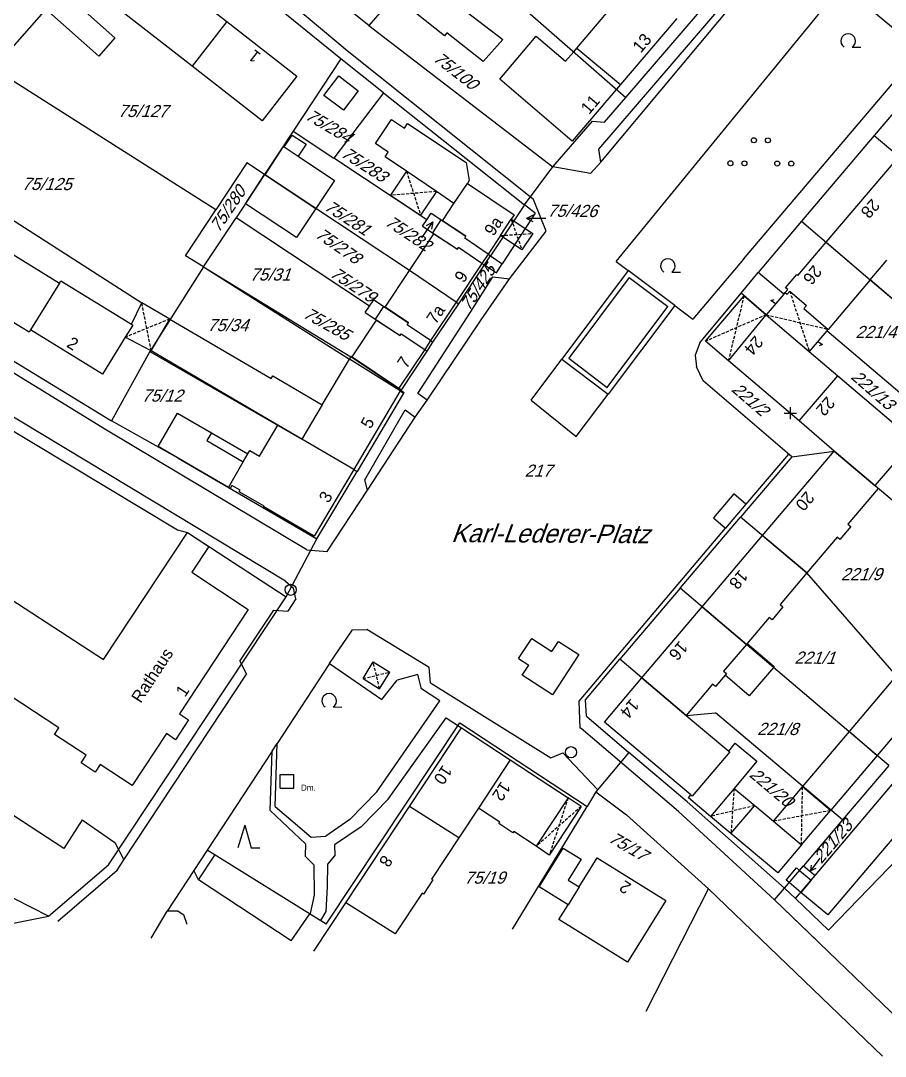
# Model space of a CAD drawing. Extents: x 4459737 to 4461180, y 5304018 to 5304640.
# Drawn here: x 4460073.5 to 4460215.6, y 5304094.3 to 5304264.5 of the extents above; entities that cross this region are included whole.
import ezdxf

# ---------------------------------------------------------------- set-up
doc = ezdxf.new("R2010")
doc.units = 0
doc.header["$MEASUREMENT"] = 0
doc.linetypes.add('DASHED', pattern=[0.75, 0.5, -0.25])
for name, color, linetype in [('1', 7, 'CONTINUOUS'), ('10', 7, 'CONTINUOUS'), ('11', 7, 'CONTINUOUS'), ('14', 7, 'CONTINUOUS'), ('15', 7, 'CONTINUOUS'), ('3', 7, 'CONTINUOUS'), ('4', 7, 'CONTINUOUS'), ('5', 7, 'CONTINUOUS'), ('6', 7, 'CONTINUOUS'), ('7', 7, 'CONTINUOUS'), ('8', 7, 'CONTINUOUS'), ('9', 7, 'CONTINUOUS')]:
    doc.layers.add(name, color=color, linetype=linetype)
doc.styles.add('txt', font='TXT', dxfattribs={"height": 0.2})

# ---------------------------------------------------------------- blocks, each defined once
blk = doc.blocks.new('3')
at = {"layer": '1', "color": 2, "linetype": 'CONTINUOUS'}
blk.add_circle((0, 0), 0.917, dxfattribs=at)
blk = doc.blocks.new('222')
at = {"layer": '9', "color": 3, "linetype": 'CONTINUOUS'}
for p, q in [((0, 1.849997), (-1.099998, -1.849997)), ((0, 1.849997), (1.099998, -1.849997)), ((1.099998, -1.849997), (2.499996, -1.849997))]:
    blk.add_line(p, q, dxfattribs=at)
blk = doc.blocks.new('305')
at = {"layer": '11', "color": 1, "linetype": 'CONTINUOUS'}
for p, q in [((-1.11, -1.11), (-1.11, 1.11)), ((-1.11, 1.11), (1.11, 1.11)), ((1.11, -1.11), (1.11, 1.11)), ((-1.11, -1.11), (1.11, -1.11))]:
    blk.add_line(p, q, dxfattribs=at)
blk = doc.blocks.new('212')
at = {"layer": '9', "color": 3, "linetype": 'CONTINUOUS'}
blk.add_line((0.663158, -1.000108), (2.063156, -1.000108), dxfattribs=at)
blk.add_arc((0, 0), 1.199998, 303.547812, 236.700279, dxfattribs=at)
blk = doc.blocks.new('240')
at = {"layer": '9', "color": 4, "linetype": 'CONTINUOUS'}
for p, q in [((-3.200001, 0), (-1.1, 0)), ((-1.1, 0.55), (0, 0)), ((-1.1, 0), (0, 0)), ((-1.1, -0.55), (0, 0))]:
    blk.add_line(p, q, dxfattribs=at)
blk = doc.blocks.new('111')
at = {"layer": '9', "color": 3, "linetype": 'CONTINUOUS'}
for centre in [(-1.149998, 1.899997), (1.149998, 1.899997), (-4.999993, -1.899997), (-2.699996, -1.899997), (2.699996, -1.899997), (4.999993, -1.899997)]:
    blk.add_circle(centre, 0.409999, dxfattribs=at)
blk = doc.blocks.new('50')
at = {"layer": '4', "color": 2, "linetype": 'CONTINUOUS'}
for p, q in [((0, 0), (0, 0.930001)), ((0, 0.930001), (0.460001, 0.580001))]:
    blk.add_line(p, q, dxfattribs=at)
blk = doc.blocks.new('400')
at = {"layer": '15', "color": 7, "linetype": 'CONTINUOUS'}
for p, q in [((-1, 0), (0, 0)), ((0, 0), (0, 1)), ((0, 0), (1, 0)), ((0, -1), (0, 0))]:
    blk.add_line(p, q, dxfattribs=at)
blk = doc.blocks.new('60')
at = {"layer": '4', "color": 2, "linetype": 'CONTINUOUS'}
for p in [(-2.599995, 0), (-0.799999, 0.449999), (-0.799999, -0.449999)]:
    blk.add_line(p, (0, 0), dxfattribs=at)

msp = doc.modelspace()

# ---------------------------------------------------------------- linework, layer by layer
at = {"layer": '10', "color": 30, "linetype": 'CONTINUOUS'}
for p, q in [((4460127.16, 5304259.59), (4460082.59, 5304296.91)), ((4460168.53, 5304243.39), (4460197.91, 5304277.69)), ((4460168.87, 5304241.29), (4460199.19, 5304277.75)), ((4460208.66, 5304270.24), (4460216.94, 5304263.3)), ((4460171.34, 5304224.94), (4460205.55, 5304266.71)), ((4460192.31, 5304225.32), (4460223.01, 5304261.58)), ((4460157.77, 5304235.12), (4460127.16, 5304259.59)), ((4460168.87, 5304241.29), (4460168.53, 5304243.39)), ((4460167.14, 5304239.4), (4460168.87, 5304241.29)), ((4460059.88, 5304239.68), (4460093.39, 5304218.15)), ((4460167.14, 5304239.4), (4460160.97, 5304240.49)), ((4460159.84, 5304229.94), (4460157.77, 5304235.12)), ((4460087.57, 5304197.21), (4460033.59, 5304230.47)), ((4460153.81, 5304222.08), (4460159.84, 5304229.94)), ((4460171.34, 5304224.94), (4460173.34, 5304223.44)), ((4460192.31, 5304225.32), (4460183.96, 5304215.46)), ((4460147.41, 5304216.62), (4460151.1, 5304222.43)), ((4460151.1, 5304222.43), (4460153.81, 5304222.08)), ((4460173.34, 5304223.44), (4460162.44, 5304208.88)), ((4460173.5, 5304222.31), (4460163.56, 5304209.05)), ((4460181, 5304217.69), (4460173.34, 5304223.44)), ((4460173.5, 5304222.31), (4460179.88, 5304217.53)), ((4460149.2, 5304215.34), (4460153.81, 5304222.08)), ((4460116.99, 5304172.4), (4460037.61, 5304220.26)), ((4460169.87, 5304204.25), (4460179.88, 5304217.53)), ((4460181, 5304217.69), (4460170.03, 5304203.13)), ((4460181, 5304217.69), (4460183.96, 5304215.46)), ((4460138.75, 5304203.23), (4460147.41, 5304216.62)), ((4460140.3, 5304202.12), (4460149.2, 5304215.34)), ((4460157.38, 5304202.13), (4460162.44, 5304208.88)), ((4460162.44, 5304208.88), (4460170.03, 5304203.13)), ((4460163.56, 5304209.05), (4460169.87, 5304204.25)), ((4460138.31, 5304199.36), (4460140.3, 5304202.12)), ((4460140.3, 5304202.12), (4460138.75, 5304203.23)), ((4460157.38, 5304202.13), (4460164.78, 5304196.17)), ((4460164.78, 5304196.17), (4460170.03, 5304203.13)), ((4460130.03, 5304189.06), (4460136.69, 5304200.53)), ((4460136.69, 5304200.53), (4460138.31, 5304199.36)), ((4460130.52, 5304187.35), (4460138.31, 5304199.36)), ((4460120.51, 5304177.55), (4460087.57, 5304197.21)), ((4460199.7, 5304193.27), (4460192.7, 5304185.05)), ((4460130.52, 5304187.35), (4460130.03, 5304189.06)), ((4460123.86, 5304177.24), (4460130.52, 5304187.35)), ((4460190.72, 5304186.73), (4460187.36, 5304182.77)), ((4460192.7, 5304185.05), (4460190.72, 5304186.73)), ((4460192.7, 5304185.05), (4460189.34, 5304181.09)), ((4460187.36, 5304182.77), (4460189.34, 5304181.09)), ((4460165.27, 5304152.63), (4460189.34, 5304181.09)), ((4460120.51, 5304177.55), (4460123.86, 5304177.24)), ((4460116.99, 5304172.4), (4460118.35, 5304171.22)), ((4460118.72, 5304169.46), (4460118.35, 5304171.22)), ((4460118.72, 5304169.46), (4460117.4, 5304167.46)), ((4460109.5, 5304159.22), (4460115.1, 5304167.64)), ((4460115.1, 5304167.64), (4460117.4, 5304167.46)), ((4460124.24, 5304158.83), (4460128.03, 5304164.38)), ((4460128.03, 5304164.38), (4460130.36, 5304164.41)), ((4460140.63, 5304158.21), (4460130.36, 5304164.41)), ((4460155.33, 5304159.65), (4460157.49, 5304162.98)), ((4460157.49, 5304162.98), (4460160.81, 5304160.82)), ((4460160.81, 5304160.82), (4460161.89, 5304162.48)), ((4460161.89, 5304162.48), (4460165.22, 5304160.32)), ((4460109.5, 5304159.22), (4460110.58, 5304157.1)), ((4460155.33, 5304159.65), (4460156.99, 5304158.57)), ((4460165.22, 5304160.32), (4460160.9, 5304153.67)), ((4460124.24, 5304158.83), (4460115.63, 5304145.69)), ((4460124.24, 5304158.83), (4460132.83, 5304152.93)), ((4460140.86, 5304155.65), (4460140.63, 5304158.21)), ((4460155.91, 5304156.91), (4460156.99, 5304158.57)), ((4460090.45, 5304126.56), (4460110.58, 5304157.1)), ((4460132.83, 5304152.93), (4460135.35, 5304156.09)), ((4460138.77, 5304157.03), (4460135.35, 5304156.09)), ((4460139.39, 5304154.7), (4460138.77, 5304157.03)), ((4460160.9, 5304153.67), (4460155.91, 5304156.91)), ((4460142.4, 5304152.72), (4460139.39, 5304154.7)), ((4460140.86, 5304155.65), (4460160.64, 5304143.36)), ((4460132.03, 5304137.73), (4460142.4, 5304152.72)), ((4460165.42, 5304148.19), (4460165.27, 5304152.63)), ((4460133.87, 5304136.52), (4460143.41, 5304149.89)), ((4460143.41, 5304149.89), (4460145.95, 5304148.26)), ((4460165.61, 5304148.14), (4460165.42, 5304148.19)), ((4460181.59, 5304134.51), (4460165.61, 5304148.14)), ((4460114.81, 5304144.44), (4460115.63, 5304145.69)), ((4460115.33, 5304135.32), (4460115.63, 5304145.69)), ((4460114.81, 5304144.44), (4460104.12, 5304128.13)), ((4460114.52, 5304134.65), (4460114.81, 5304144.44)), ((4460160.64, 5304143.36), (4460162.6, 5304144.14)), ((4460162.6, 5304144.14), (4460168.36, 5304138.09)), ((4460127.61, 5304133.22), (4460132.03, 5304137.73)), ((4460080.56, 5304128.43), (4460068.59, 5304136.25)), ((4460115.33, 5304135.32), (4460121.25, 5304130.27)), ((4460129.45, 5304132), (4460133.87, 5304136.52)), ((4460114.52, 5304134.65), (4460120.32, 5304129.22)), ((4460181.59, 5304134.51), (4460197.38, 5304119.97)), ((4460083.62, 5304133.12), (4460080.56, 5304128.43)), ((4460083.62, 5304133.12), (4460088.98, 5304129.4)), ((4460127.61, 5304133.22), (4460123.67, 5304130.48)), ((4460129.45, 5304132), (4460125.07, 5304129.05)), ((4460121.25, 5304130.27), (4460123.67, 5304130.48)), ((4460088.98, 5304129.4), (4460090.45, 5304126.56)), ((4460120.32, 5304129.22), (4460120.24, 5304127.14)), ((4460125.07, 5304129.05), (4460125.12, 5304127.24)), ((4460102.73, 5304123.25), (4460105.4, 5304127.34)), ((4460121.71, 5304125.66), (4460120.24, 5304127.14)), ((4460123.98, 5304125.84), (4460125.12, 5304127.24)), ((4460089.35, 5304124.89), (4460090.45, 5304126.56)), ((4460121.78, 5304120.75), (4460121.71, 5304125.66)), ((4460123.94, 5304122.2), (4460123.98, 5304125.84)), ((4460079.58, 5304116.48), (4460089.35, 5304124.89)), ((4460102.73, 5304123.25), (4460101.96, 5304124.82)), ((4460123.71, 5304118.04), (4460123.94, 5304122.2)), ((4460197.38, 5304119.97), (4460199.04, 5304121.92)), ((4460121.1, 5304117.72), (4460121.78, 5304120.75)), ((4460197.38, 5304119.97), (4460221.43, 5304096.81)), ((4460204.4, 5304113.24), (4460197.38, 5304119.97)), ((4460099.39, 5304118.13), (4460097.58, 5304118.11)), ((4460099.39, 5304118.13), (4460100.31, 5304117.53)), ((4460100.85, 5304115.91), (4460100.31, 5304117.53)), ((4460117.93, 5304113.25), (4460121.04, 5304117.67)), ((4460121.04, 5304117.67), (4460121.1, 5304117.72)), ((4460122.83, 5304116.56), (4460123.71, 5304118.04))]:
    msp.add_line(p, q, dxfattribs=at)
at = {"layer": '3', "color": 7, "linetype": 'CONTINUOUS'}
for p, q in [((4460143.08, 5304278.12), (4460130.72, 5304263.73)), ((4460143.08, 5304278.12), (4460172.95, 5304251.92)), ((4460126.13, 5304258.27), (4460105.06, 5304275.43)), ((4460172.95, 5304251.92), (4460191.75, 5304273.77)), ((4460069.02, 5304256.62), (4460080.28, 5304269.42)), ((4460130.72, 5304263.73), (4460128.31, 5304265.67)), ((4460130.72, 5304263.73), (4460160.97, 5304240.49)), ((4460126.13, 5304258.27), (4460118.27, 5304246.36)), ((4460133.12, 5304252.68), (4460126.13, 5304258.27)), ((4460225.04, 5304258.94), (4460213.79, 5304245.66)), ((4460105.56, 5304233.43), (4460069.02, 5304256.62)), ((4460133.12, 5304252.68), (4460124.94, 5304241.94)), ((4460133.12, 5304252.68), (4460156.3, 5304234.27)), ((4460169.46, 5304247.85), (4460172.95, 5304251.92)), ((4460160.97, 5304240.49), (4460167.49, 5304248.01)), ((4460167.49, 5304248.01), (4460169.46, 5304247.85)), ((4460118.27, 5304246.36), (4460113.58, 5304239.26)), ((4460118.27, 5304246.36), (4460124.94, 5304241.94)), ((4460213.79, 5304245.66), (4460201.84, 5304231.56)), ((4460213.79, 5304245.66), (4460217.86, 5304242.22)), ((4460110.68, 5304241.19), (4460105.56, 5304233.43)), ((4460113.58, 5304239.26), (4460110.68, 5304241.19)), ((4460140.25, 5304231.81), (4460124.94, 5304241.94)), ((4460113.58, 5304239.26), (4460108.89, 5304232.15)), ((4460137.4, 5304223.46), (4460113.58, 5304239.26)), ((4460156.3, 5304234.27), (4460160.97, 5304240.49)), ((4460156.3, 5304234.27), (4460150.71, 5304225.87)), ((4460158.03, 5304232.9), (4460156.3, 5304234.27)), ((4460100.56, 5304225.86), (4460105.56, 5304233.43)), ((4460140.25, 5304231.81), (4460140.95, 5304232.88)), ((4460140.95, 5304232.88), (4460146.67, 5304229.09)), ((4460158.03, 5304232.9), (4460152.65, 5304224.57)), ((4460103.54, 5304224.04), (4460108.89, 5304232.15)), ((4460130.82, 5304217.6), (4460108.89, 5304232.15)), ((4460139.55, 5304230.76), (4460140.25, 5304231.81)), ((4460139.55, 5304230.76), (4460145.26, 5304226.96)), ((4460201.84, 5304231.56), (4460194.71, 5304223.14)), ((4460201.84, 5304231.56), (4460213.11, 5304221.92)), ((4460146.47, 5304228.78), (4460146.67, 5304229.09)), ((4460145.26, 5304226.96), (4460145.47, 5304227.27)), ((4460149.3, 5304224.64), (4460145.47, 5304227.27)), ((4460150.3, 5304226.15), (4460146.47, 5304228.78)), ((4460044.4, 5304225.56), (4460088.43, 5304198.77)), ((4460103.54, 5304224.04), (4460100.56, 5304225.86)), ((4460149.72, 5304224.37), (4460150.71, 5304225.87)), ((4460150.3, 5304226.15), (4460150.71, 5304225.87)), ((4460150.71, 5304225.87), (4460152.65, 5304224.57)), ((4460103.54, 5304224.04), (4460094.72, 5304210.16)), ((4460103.54, 5304224.04), (4460127.74, 5304209.27)), ((4460103.54, 5304224.04), (4460127.53, 5304208.91)), ((4460145.51, 5304218), (4460149.72, 5304224.37)), ((4460149.3, 5304224.64), (4460149.72, 5304224.37)), ((4460149.72, 5304224.37), (4460151.68, 5304223.06)), ((4460151.68, 5304223.06), (4460152.65, 5304224.57)), ((4460145.07, 5304218.28), (4460137.4, 5304223.46)), ((4460191.89, 5304219.72), (4460194.71, 5304223.14)), ((4460198.91, 5304219.56), (4460194.71, 5304223.14)), ((4460213.11, 5304221.92), (4460236.08, 5304202.41)), ((4460185.11, 5304211.56), (4460191.89, 5304219.72)), ((4460196.02, 5304216.2), (4460191.89, 5304219.72)), ((4460198.91, 5304219.56), (4460196.02, 5304216.2)), ((4460038.39, 5304217.4), (4460099.29, 5304180.82)), ((4460130.12, 5304216.54), (4460130.82, 5304217.6)), ((4460130.82, 5304217.6), (4460131.52, 5304218.66)), ((4460131.52, 5304218.66), (4460137.24, 5304214.87)), ((4460141.24, 5304211.69), (4460145.51, 5304218)), ((4460145.07, 5304218.28), (4460145.51, 5304218)), ((4460130.12, 5304216.54), (4460135.84, 5304212.75)), ((4460196.02, 5304216.2), (4460203.11, 5304210.16)), ((4460137.03, 5304214.55), (4460137.24, 5304214.87)), ((4460140.86, 5304211.94), (4460137.03, 5304214.55)), ((4460135.84, 5304212.75), (4460136.05, 5304213.07)), ((4460140.86, 5304211.94), (4460141.24, 5304211.69)), ((4460205.99, 5304213.53), (4460203.11, 5304210.16)), ((4460228.95, 5304193.97), (4460205.99, 5304213.53)), ((4460136.05, 5304203.74), (4460140.29, 5304210.21)), ((4460139.89, 5304210.47), (4460140.29, 5304210.21)), ((4460140.29, 5304210.21), (4460141.24, 5304211.69)), ((4460185.11, 5304211.56), (4460184.37, 5304209.54)), ((4460094.72, 5304210.16), (4460088.43, 5304198.77)), ((4460094.72, 5304210.16), (4460119.7, 5304195.73)), ((4460135.84, 5304203.66), (4460127.53, 5304208.91)), ((4460135.87, 5304203.87), (4460127.74, 5304209.27)), ((4460184.37, 5304209.54), (4460184.54, 5304207.6)), ((4460203.11, 5304210.16), (4460226.04, 5304190.56)), ((4460185.66, 5304205.31), (4460184.54, 5304207.6)), ((4460200.22, 5304192.82), (4460185.66, 5304205.31)), ((4460135.84, 5304203.66), (4460136.43, 5304203.3)), ((4460136.05, 5304203.74), (4460135.87, 5304203.87)), ((4460136.05, 5304203.74), (4460136.5, 5304203.42)), ((4460136.5, 5304203.42), (4460136.43, 5304203.3)), ((4460136.43, 5304203.3), (4460128.79, 5304190.44)), ((4460099.35, 5304192.6), (4460088.43, 5304198.77)), ((4460200.22, 5304192.82), (4460207.18, 5304193.77)), ((4460217.09, 5304185.38), (4460207.18, 5304193.77)), ((4460099.35, 5304192.6), (4460122.14, 5304179.33)), ((4460200.22, 5304192.82), (4460191.82, 5304182.93)), ((4460122.14, 5304179.33), (4460128.79, 5304190.44)), ((4460128.23, 5304190.77), (4460128.79, 5304190.44)), ((4460181.88, 5304171.25), (4460191.82, 5304182.93)), ((4460202.69, 5304173.73), (4460191.82, 5304182.93)), ((4460099.29, 5304180.82), (4460100.91, 5304180.41)), ((4460100.91, 5304180.41), (4460117.1, 5304169.81)), ((4460117.1, 5304169.81), (4460122.14, 5304179.33)), ((4460217.03, 5304157.28), (4460202.69, 5304173.73)), ((4460181.88, 5304171.25), (4460171.98, 5304159.57)), ((4460216.19, 5304142.06), (4460181.88, 5304171.25)), ((4460087.95, 5304125.73), (4460117.1, 5304169.81)), ((4460166.31, 5304152.89), (4460171.98, 5304159.57)), ((4460182.85, 5304150.31), (4460171.98, 5304159.57)), ((4460166.48, 5304150.17), (4460166.31, 5304152.89)), ((4460182.85, 5304150.31), (4460187.69, 5304150.71)), ((4460208.59, 5304133.13), (4460187.69, 5304150.71)), ((4460123.72, 5304116.01), (4460145.67, 5304149.09)), ((4460145.67, 5304149.09), (4460166.58, 5304135.35)), ((4460166.48, 5304150.17), (4460173.47, 5304144.23)), ((4460173.47, 5304144.23), (4460168.02, 5304137.72)), ((4460183.04, 5304136.09), (4460173.47, 5304144.23)), ((4460206.26, 5304115.02), (4460233.32, 5304142.95)), ((4460216.19, 5304142.06), (4460208.59, 5304133.13)), ((4460168.02, 5304137.72), (4460166.58, 5304135.35)), ((4460168.02, 5304137.72), (4460173.08, 5304133.98)), ((4460154.33, 5304115.18), (4460166.58, 5304135.35)), ((4460183.04, 5304136.09), (4460199.04, 5304121.92)), ((4460173.08, 5304133.98), (4460186.54, 5304121.77)), ((4460078.04, 5304117.29), (4460049.3, 5304131.89)), ((4460208.59, 5304133.13), (4460202.16, 5304125.57)), ((4460104.12, 5304128.13), (4460097.58, 5304118.11)), ((4460123.72, 5304116.01), (4460104.12, 5304128.13)), ((4460078.04, 5304117.29), (4460087.95, 5304125.73)), ((4460199.04, 5304121.92), (4460202.16, 5304125.57)), ((4460202.16, 5304125.57), (4460204.05, 5304123.98)), ((4460200.85, 5304120.21), (4460204.05, 5304123.98)), ((4460176.32, 5304101.7), (4460186.54, 5304121.77)), ((4460215.13, 5304094.26), (4460186.54, 5304121.77)), ((4460199.04, 5304121.92), (4460200.85, 5304120.21)), ((4460206.26, 5304115.02), (4460200.85, 5304120.21)), ((4460069.79, 5304115.65), (4460078.04, 5304117.29)), ((4460094.91, 5304113.7), (4460097.58, 5304118.11))]:
    msp.add_line(p, q, dxfattribs=at)
at = {"layer": '5', "color": 1, "linetype": 'CONTINUOUS'}
for p, q in [((4460095.81, 5304273.35), (4460107.35, 5304264.39)), ((4460141.74, 5304269.87), (4460152.74, 5304261.45)), ((4460164.9, 5304260.03), (4460174.09, 5304270.87)), ((4460143.17, 5304262.06), (4460135.1, 5304268.45)), ((4460086.32, 5304258.73), (4460077.63, 5304266.41)), ((4460082.72, 5304267.27), (4460088.98, 5304261.74)), ((4460101.66, 5304257.06), (4460090.12, 5304266.04)), ((4460181.31, 5304264.92), (4460172.08, 5304254.05)), ((4460107.35, 5304264.39), (4460101.66, 5304257.06)), ((4460107.35, 5304264.39), (4460118.89, 5304255.43)), ((4460088.98, 5304261.74), (4460086.32, 5304258.73)), ((4460143.54, 5304262.53), (4460143.17, 5304262.06)), ((4460149.51, 5304257.81), (4460143.54, 5304262.53)), ((4460152.74, 5304261.45), (4460149.51, 5304257.81)), ((4460152.22, 5304254.9), (4460158.22, 5304261.97)), ((4460158.22, 5304261.97), (4460163.06, 5304257.86)), ((4460164.39, 5304259.43), (4460164.9, 5304260.03)), ((4460164.9, 5304260.03), (4460172.08, 5304254.05)), ((4460163.06, 5304257.86), (4460164.39, 5304259.43)), ((4460113.19, 5304248.1), (4460101.66, 5304257.06)), ((4460118.89, 5304255.43), (4460113.19, 5304248.1)), ((4460123.33, 5304252.25), (4460125.8, 5304255.47)), ((4460125.8, 5304255.47), (4460128.98, 5304253.02)), ((4460164.13, 5304244.71), (4460152.22, 5304254.9)), ((4460128.98, 5304253.02), (4460126.53, 5304249.81)), ((4460171.41, 5304253.27), (4460164.13, 5304244.71)), ((4460172.08, 5304254.05), (4460171.41, 5304253.27)), ((4460126.53, 5304249.81), (4460123.33, 5304252.25)), ((4460131.81, 5304244.33), (4460134.46, 5304248.29)), ((4460134.46, 5304248.29), (4460136.55, 5304246.88)), ((4460136.55, 5304246.88), (4460137.05, 5304247.63)), ((4460137.05, 5304247.63), (4460146.7, 5304241.24)), ((4460116.79, 5304243.79), (4460118.1, 5304245.74)), ((4460118.1, 5304245.74), (4460120.4, 5304244.23)), ((4460133.89, 5304242.92), (4460131.81, 5304244.33)), ((4460113.66, 5304239.21), (4460116.68, 5304243.86)), ((4460116.68, 5304243.86), (4460116.79, 5304243.79)), ((4460116.79, 5304243.79), (4460119.09, 5304242.24)), ((4460120.4, 5304244.23), (4460119.09, 5304242.24)), ((4460133.39, 5304242.18), (4460133.89, 5304242.92)), ((4460119.09, 5304242.24), (4460125.07, 5304238.25)), ((4460136.89, 5304239.8), (4460133.39, 5304242.18)), ((4460146.7, 5304241.24), (4460147.2, 5304238.27)), ((4460205.88, 5304228.12), (4460217.86, 5304242.22)), ((4460110.46, 5304234.42), (4460113.58, 5304239.26)), ((4460113.58, 5304239.26), (4460113.66, 5304239.21)), ((4460113.66, 5304239.21), (4460122.01, 5304233.67)), ((4460141.82, 5304236.45), (4460136.89, 5304239.8)), ((4460125.07, 5304238.25), (4460122.01, 5304233.67)), ((4460144.71, 5304234.49), (4460146.91, 5304237.75)), ((4460147.2, 5304238.27), (4460146.91, 5304237.75)), ((4460146.91, 5304237.75), (4460154.6, 5304232.62)), ((4460144.71, 5304234.49), (4460141.82, 5304236.45)), ((4460118.82, 5304228.87), (4460110.46, 5304234.42)), ((4460142.83, 5304231.64), (4460144.71, 5304234.49)), ((4460122.01, 5304233.67), (4460118.82, 5304228.87)), ((4460154.6, 5304232.62), (4460154.12, 5304231.91)), ((4460141.21, 5304229.65), (4460142.62, 5304231.78)), ((4460142.62, 5304231.78), (4460142.83, 5304231.64)), ((4460146.67, 5304229.09), (4460142.83, 5304231.64)), ((4460152.33, 5304229.21), (4460154.12, 5304231.91)), ((4460154.12, 5304231.91), (4460157.66, 5304229.56)), ((4460137.4, 5304223.46), (4460141.42, 5304229.51)), ((4460141.42, 5304229.51), (4460141.21, 5304229.65)), ((4460141.42, 5304229.51), (4460145.26, 5304226.96)), ((4460152.33, 5304229.21), (4460150.3, 5304226.15)), ((4460155.86, 5304226.86), (4460152.33, 5304229.21)), ((4460157.66, 5304229.56), (4460155.86, 5304226.86)), ((4460067.88, 5304228.76), (4460079.85, 5304221.37)), ((4460201.22, 5304222.64), (4460205.88, 5304228.12)), ((4460205.88, 5304228.12), (4460213.11, 5304221.92)), ((4460150.3, 5304226.15), (4460149.3, 5304224.64)), ((4460149.3, 5304224.64), (4460145.07, 5304218.28)), ((4460213.11, 5304221.92), (4460215.87, 5304225.18)), ((4460133.4, 5304217.41), (4460137.4, 5304223.46)), ((4460199.19, 5304220.64), (4460201.03, 5304222.8)), ((4460201.03, 5304222.8), (4460201.22, 5304222.64)), ((4460074.87, 5304213.31), (4460062.9, 5304220.69)), ((4460079.85, 5304221.37), (4460075.13, 5304213.73)), ((4460079.85, 5304221.37), (4460080.11, 5304221.79)), ((4460080.11, 5304221.79), (4460091.71, 5304214.63)), ((4460199.56, 5304220.32), (4460199.19, 5304220.64)), ((4460213.11, 5304221.92), (4460206.21, 5304213.79)), ((4460216.91, 5304218.69), (4460213.11, 5304221.92)), ((4460186.07, 5304211.84), (4460192.42, 5304219.28)), ((4460192.42, 5304219.28), (4460196.02, 5304216.2)), ((4460198.91, 5304219.56), (4460199.15, 5304219.84)), ((4460199.15, 5304219.84), (4460199.56, 5304220.32)), ((4460199.15, 5304219.84), (4460199.46, 5304219.58)), ((4460199.46, 5304219.58), (4460199.88, 5304220.08)), ((4460199.88, 5304220.08), (4460202.64, 5304217.72)), ((4460131.79, 5304215.44), (4460133.19, 5304217.55)), ((4460133.19, 5304217.55), (4460133.4, 5304217.41)), ((4460137.24, 5304214.87), (4460133.4, 5304217.41)), ((4460145.07, 5304218.28), (4460140.86, 5304211.94)), ((4460202.64, 5304217.72), (4460202.21, 5304217.22)), ((4460202.21, 5304217.22), (4460206.21, 5304213.79)), ((4460094.95, 5304210.24), (4460097.98, 5304215.47)), ((4460097.98, 5304215.47), (4460114.68, 5304205.71)), ((4460131.99, 5304215.3), (4460131.79, 5304215.44)), ((4460189.85, 5304208.61), (4460196.02, 5304216.2)), ((4460075.13, 5304213.73), (4460074.87, 5304213.31)), ((4460086.93, 5304206.44), (4460075.13, 5304213.73)), ((4460091.91, 5304214.5), (4460090.68, 5304212.5)), ((4460091.71, 5304214.63), (4460091.91, 5304214.5)), ((4460128, 5304209.27), (4460131.99, 5304215.3)), ((4460131.99, 5304215.3), (4460135.84, 5304212.75)), ((4460206.21, 5304213.79), (4460205.99, 5304213.53)), ((4460090.68, 5304212.5), (4460086.93, 5304206.44)), ((4460136.05, 5304213.07), (4460139.89, 5304210.47)), ((4460140.86, 5304211.94), (4460139.89, 5304210.47)), ((4460115.77, 5304198.05), (4460094.95, 5304210.24)), ((4460139.89, 5304210.47), (4460135.67, 5304204.12)), ((4460189.85, 5304208.61), (4460186.07, 5304211.84)), ((4460123.06, 5304201.39), (4460127.53, 5304208.91)), ((4460127.53, 5304208.91), (4460127.74, 5304209.27)), ((4460127.74, 5304209.27), (4460127.82, 5304209.39)), ((4460127.82, 5304209.39), (4460128, 5304209.27)), ((4460128, 5304209.27), (4460135.67, 5304204.12)), ((4460201.44, 5304198.73), (4460189.85, 5304208.61)), ((4460203.11, 5304210.16), (4460207.82, 5304206.13)), ((4460114.68, 5304205.71), (4460114.93, 5304206.14)), ((4460114.93, 5304206.14), (4460123.06, 5304201.39)), ((4460201.44, 5304198.73), (4460207.82, 5304206.13)), ((4460207.82, 5304206.13), (4460220.24, 5304195.52)), ((4460135.84, 5304203.66), (4460128.23, 5304190.77)), ((4460135.67, 5304204.12), (4460135.93, 5304203.96)), ((4460135.87, 5304203.87), (4460135.84, 5304203.66)), ((4460135.93, 5304203.96), (4460135.87, 5304203.87)), ((4460096.07, 5304194.5), (4460099.25, 5304199.99)), ((4460099.25, 5304199.99), (4460104.83, 5304196.76)), ((4460123.06, 5304201.39), (4460119.7, 5304195.73)), ((4460207.18, 5304193.77), (4460201.44, 5304198.73)), ((4460104.83, 5304196.76), (4460104.09, 5304195.5)), ((4460112.74, 5304192.92), (4460115.77, 5304198.05)), ((4460119.7, 5304195.73), (4460115.77, 5304198.05)), ((4460104.09, 5304195.5), (4460110.05, 5304191.99)), ((4460128.23, 5304190.77), (4460119.7, 5304195.73)), ((4460220.24, 5304195.52), (4460213.88, 5304188.1)), ((4460099.35, 5304192.6), (4460096.07, 5304194.5)), ((4460110.05, 5304191.99), (4460110.82, 5304193.3)), ((4460110.82, 5304193.3), (4460111.15, 5304193.86)), ((4460111.15, 5304193.86), (4460112.74, 5304192.92)), ((4460195.41, 5304179.87), (4460207.18, 5304193.77)), ((4460207.18, 5304193.77), (4460213.88, 5304188.1)), ((4460107.64, 5304187.8), (4460099.35, 5304192.6)), ((4460107.64, 5304187.8), (4460110.05, 5304191.99)), ((4460128.23, 5304190.77), (4460121.74, 5304179.76)), ((4460108.22, 5304188.1), (4460107.94, 5304187.62)), ((4460109.54, 5304187.33), (4460108.22, 5304188.1)), ((4460213.88, 5304188.1), (4460214.43, 5304187.64)), ((4460107.94, 5304187.62), (4460107.64, 5304187.8)), ((4460109.39, 5304187.08), (4460109.54, 5304187.33)), ((4460113.5, 5304184.69), (4460109.39, 5304187.08)), ((4460214.43, 5304187.64), (4460209.46, 5304181.75)), ((4460113.45, 5304184.59), (4460113.5, 5304184.69)), ((4460121.74, 5304179.76), (4460113.45, 5304184.59)), ((4460209.92, 5304181.36), (4460208.14, 5304179.25)), ((4460209.46, 5304181.75), (4460209.92, 5304181.36)), ((4460087.08, 5304159.51), (4460100.91, 5304180.41)), ((4460100.91, 5304180.41), (4460104.42, 5304178.1)), ((4460185.5, 5304168.18), (4460195.41, 5304179.87)), ((4460195.41, 5304179.87), (4460202.69, 5304173.73)), ((4460207.68, 5304179.64), (4460202.69, 5304173.73)), ((4460208.14, 5304179.25), (4460207.68, 5304179.64)), ((4460104.42, 5304178.1), (4460101.62, 5304173.85)), ((4460101.62, 5304173.85), (4460110.9, 5304167.73)), ((4460202.69, 5304173.73), (4460198.31, 5304168.55)), ((4460071.89, 5304169.42), (4460087.08, 5304159.51)), ((4460110.9, 5304167.73), (4460099.59, 5304150.58)), ((4460175.58, 5304156.47), (4460185.5, 5304168.18)), ((4460185.5, 5304168.18), (4460192.77, 5304161.99)), ((4460198.77, 5304168.16), (4460196.98, 5304166.04)), ((4460198.31, 5304168.55), (4460198.77, 5304168.16)), ((4460079.76, 5304148.28), (4460052.19, 5304166.32)), ((4460196.52, 5304166.43), (4460192.87, 5304162.11)), ((4460196.98, 5304166.04), (4460196.52, 5304166.43)), ((4460192.77, 5304161.99), (4460189.02, 5304157.57)), ((4460192.87, 5304162.11), (4460192.77, 5304161.99)), ((4460192.87, 5304162.11), (4460197.31, 5304158.34)), ((4460189.02, 5304157.57), (4460189.47, 5304157.18)), ((4460197.2, 5304158.21), (4460193.24, 5304153.55)), ((4460197.31, 5304158.34), (4460197.2, 5304158.21)), ((4460169.42, 5304149.19), (4460175.58, 5304156.47)), ((4460175.58, 5304156.47), (4460182.85, 5304150.31)), ((4460189.26, 5304156.93), (4460187.68, 5304155.07)), ((4460189.47, 5304157.18), (4460189.26, 5304156.93)), ((4460193.24, 5304153.55), (4460189.26, 5304156.93)), ((4460209.71, 5304147.69), (4460217.47, 5304156.87)), ((4460187.22, 5304155.45), (4460182.85, 5304150.31)), ((4460187.68, 5304155.07), (4460187.22, 5304155.45)), ((4460222.1, 5304153), (4460214.28, 5304143.74)), ((4460101.09, 5304149.59), (4460098.94, 5304146.32)), ((4460099.59, 5304150.58), (4460101.09, 5304149.59)), ((4460183.65, 5304137.24), (4460169.42, 5304149.19)), ((4460182.85, 5304150.31), (4460189.86, 5304144.45)), ((4460204.05, 5304123.98), (4460225.85, 5304149.75)), ((4460079.04, 5304147.19), (4460079.76, 5304148.28)), ((4460097.44, 5304147.31), (4460091.83, 5304138.81)), ((4460098.94, 5304146.32), (4460097.44, 5304147.31)), ((4460137.41, 5304135.32), (4460145.95, 5304148.26)), ((4460145.95, 5304148.26), (4460153.93, 5304143.02)), ((4460201.99, 5304138.56), (4460209.71, 5304147.69)), ((4460209.71, 5304147.69), (4460214.28, 5304143.74)), ((4460084.27, 5304143.76), (4460079.04, 5304147.19)), ((4460189.86, 5304144.45), (4460190.92, 5304145.72)), ((4460190.92, 5304145.72), (4460194.47, 5304142.76)), ((4460231.19, 5304147.06), (4460206.14, 5304117.51)), ((4460190.03, 5304144.31), (4460183.88, 5304137.05)), ((4460189.86, 5304144.45), (4460190.03, 5304144.31)), ((4460083.45, 5304142.51), (4460084.27, 5304143.76)), ((4460085.75, 5304141), (4460083.45, 5304142.51)), ((4460086.57, 5304142.26), (4460085.75, 5304141)), ((4460091.83, 5304138.81), (4460086.57, 5304142.26)), ((4460153.93, 5304143.02), (4460148.74, 5304135.07)), ((4460153.93, 5304143.02), (4460163.46, 5304136.76)), ((4460194.47, 5304142.76), (4460190.75, 5304138.31)), ((4460214.28, 5304143.74), (4460206.65, 5304134.72)), ((4460183.23, 5304136.74), (4460183.65, 5304137.24)), ((4460183.88, 5304137.05), (4460183.65, 5304137.24)), ((4460190.75, 5304138.31), (4460186.86, 5304133.7)), ((4460206.6, 5304134.66), (4460201.99, 5304138.56)), ((4460126.94, 5304119.47), (4460137.41, 5304135.32)), ((4460145.49, 5304130.16), (4460137.41, 5304135.32)), ((4460163.46, 5304136.76), (4460158.21, 5304128.79)), ((4460186.86, 5304133.7), (4460183.23, 5304136.74)), ((4460190.23, 5304130.87), (4460194.14, 5304135.48)), ((4460194.14, 5304135.48), (4460197.21, 5304132.91)), ((4460148.74, 5304135.07), (4460145.49, 5304130.16)), ((4460152.22, 5304132.76), (4460148.74, 5304135.07)), ((4460206.65, 5304134.72), (4460206.6, 5304134.66)), ((4460152.07, 5304132.54), (4460152.22, 5304132.76)), ((4460154.4, 5304131), (4460152.07, 5304132.54)), ((4460197.21, 5304132.91), (4460201.82, 5304129.01)), ((4460154.54, 5304131.22), (4460154.4, 5304131)), ((4460158.21, 5304128.79), (4460154.54, 5304131.22)), ((4460197.93, 5304124.41), (4460190.23, 5304130.87)), ((4460145.49, 5304130.16), (4460141.01, 5304123.4)), ((4460158.69, 5304122.13), (4460162.65, 5304128.48)), ((4460162.65, 5304128.48), (4460165.61, 5304126.65)), ((4460201.82, 5304129.01), (4460197.93, 5304124.41)), ((4460165.27, 5304122.1), (4460168.23, 5304126.88)), ((4460168.23, 5304126.88), (4460179.51, 5304119.88)), ((4460165.61, 5304126.65), (4460163.48, 5304123.21)), ((4460199.31, 5304123.22), (4460201.01, 5304125.24)), ((4460201.01, 5304125.24), (4460201.51, 5304124.82)), ((4460141.01, 5304123.4), (4460141.22, 5304123.26)), ((4460201.51, 5304124.82), (4460203.4, 5304123.22)), ((4460203.4, 5304123.22), (4460204.05, 5304123.98)), ((4460141.22, 5304123.26), (4460139.69, 5304120.94)), ((4460163.45, 5304119.17), (4460158.69, 5304122.13)), ((4460165.27, 5304122.1), (4460163.45, 5304119.17)), ((4460163.48, 5304123.21), (4460165.27, 5304122.1)), ((4460199.8, 5304122.81), (4460199.31, 5304123.22)), ((4460201.7, 5304121.21), (4460199.8, 5304122.81)), ((4460203.4, 5304123.22), (4460201.7, 5304121.21)), ((4460139.46, 5304121.09), (4460135.02, 5304114.39)), ((4460139.69, 5304120.94), (4460139.46, 5304121.09)), ((4460206.14, 5304117.51), (4460201.7, 5304121.21)), ((4460121.7, 5304111.53), (4460126.94, 5304119.47)), ((4460135.02, 5304114.39), (4460126.94, 5304119.47)), ((4460161.94, 5304116.74), (4460163.45, 5304119.17)), ((4460179.51, 5304119.88), (4460173.22, 5304109.74)), ((4460173.22, 5304109.74), (4460161.94, 5304116.74))]:
    msp.add_line(p, q, dxfattribs=at)
at = {"layer": '6', "color": 1, "linetype": 'CONTINUOUS'}
for p, q in [((4460136.89, 5304239.8), (4460134.25, 5304235.83)), ((4460134.25, 5304235.83), (4460139.23, 5304232.56)), ((4460141.82, 5304236.45), (4460139.23, 5304232.56)), ((4460091.71, 5304214.63), (4460093.39, 5304218.15)), ((4460097.98, 5304215.47), (4460093.39, 5304218.15)), ((4460094.81, 5304210.31), (4460090.68, 5304212.5)), ((4460094.81, 5304210.31), (4460094.95, 5304210.24)), ((4460104.83, 5304196.76), (4460110.82, 5304193.3)), ((4460129.76, 5304156.36), (4460131.43, 5304159.1)), ((4460131.43, 5304159.1), (4460134.16, 5304157.44)), ((4460132.49, 5304154.7), (4460134.16, 5304157.44)), ((4460129.76, 5304156.36), (4460132.49, 5304154.7)), ((4460190.75, 5304138.31), (4460194.14, 5304135.48)), ((4460197.21, 5304132.91), (4460201.99, 5304138.56)), ((4460165.61, 5304135.34), (4460160.37, 5304127.35)), ((4460165.61, 5304135.34), (4460163.46, 5304136.76)), ((4460190.23, 5304130.87), (4460186.86, 5304133.7)), ((4460201.82, 5304129.01), (4460206.6, 5304134.66)), ((4460160.37, 5304127.35), (4460158.21, 5304128.79))]:
    msp.add_line(p, q, dxfattribs=at)
at = {"layer": '6', "color": 1, "linetype": 'DASHED'}
for p, q in [((4460136.89, 5304239.8), (4460139.23, 5304232.56)), ((4460141.82, 5304236.45), (4460134.25, 5304235.83)), ((4460154.12, 5304231.91), (4460155.86, 5304226.86)), ((4460152.33, 5304229.21), (4460157.66, 5304229.56)), ((4460189.85, 5304208.61), (4460192.42, 5304219.28)), ((4460199.88, 5304220.08), (4460203.11, 5304210.16)), ((4460094.95, 5304210.24), (4460093.39, 5304218.15)), ((4460097.98, 5304215.47), (4460090.68, 5304212.5)), ((4460196.02, 5304216.2), (4460186.07, 5304211.84)), ((4460196.02, 5304216.2), (4460206.21, 5304213.79)), ((4460129.76, 5304156.36), (4460134.16, 5304157.44)), ((4460132.49, 5304154.7), (4460131.43, 5304159.1)), ((4460190.75, 5304138.31), (4460190.23, 5304130.87)), ((4460201.82, 5304129.01), (4460201.99, 5304138.56)), ((4460165.61, 5304135.34), (4460158.21, 5304128.79)), ((4460163.46, 5304136.76), (4460160.37, 5304127.35)), ((4460194.14, 5304135.48), (4460186.86, 5304133.7)), ((4460206.6, 5304134.66), (4460197.21, 5304132.91))]:
    msp.add_line(p, q, dxfattribs=at)
at = {"layer": '8', "color": 30, "linetype": 'CONTINUOUS'}
msp.add_line((4460117.93, 5304113.25), (4460102.73, 5304123.25), dxfattribs=at)

# ---------------------------------------------------------------- block references
at = {"layer": '1', "color": 2, "linetype": 'CONTINUOUS'}
for p in [(4460117.86, 5304170.96), (4460163.94, 5304144.26)]:
    msp.add_blockref('3', p, dxfattribs=at)
at = {"layer": '11', "color": 1, "linetype": 'CONTINUOUS'}
msp.add_blockref('305', (4460117.27, 5304139.47), dxfattribs=at)
at = {"layer": '15', "color": 7, "linetype": 'CONTINUOUS'}
msp.add_blockref('400', (4460200, 5304200), dxfattribs=at)
at = {"layer": '4', "color": 2, "linetype": 'CONTINUOUS', "xscale": 0.999999, "yscale": 0.999999}
for name, p, rotation in [('50', (4460197.54, 5304217.97), 54.76947), ('50', (4460204.53, 5304211.81), 234.76947), ('60', (4460203.32, 5304124.75), 233.618361)]:
    msp.add_blockref(name, p, dxfattribs=dict(at, rotation=rotation))
at = {"layer": '9', "color": 3, "linetype": 'CONTINUOUS', "xscale": 1.000001, "yscale": 1.000001, "rotation": 359.681434}
for name, p in [('212', (4460209.5, 5304261.2)), ('111', (4460195.15, 5304242.97)), ('212', (4460179.87, 5304224.18)), ('212', (4460124.2, 5304152.7)), ('222', (4460110.3, 5304130.4))]:
    msp.add_blockref(name, p, dxfattribs=at)
at = {"layer": '9', "color": 4, "linetype": 'CONTINUOUS'}
for p, xscale, yscale, rotation in [((4460156.61, 5304232.02), 1.000002, 1.000002, 179.790291), ((4460141.26, 5304231.47), 0.999999, 0.999999, 55.560677)]:
    msp.add_blockref('240', p, dxfattribs=dict(at, xscale=xscale, yscale=yscale, rotation=rotation))

# ---------------------------------------------------------------- texts
at = {"layer": '11', "color": 7, "linetype": 'CONTINUOUS', "style": 'txt'}
msp.add_text('Dm.', height=1, dxfattribs=at).set_placement((4460119.55, 5304137.94))
at = {"layer": '14', "color": 7, "linetype": 'CONTINUOUS', "style": 'txt', "oblique": 20}
msp.add_text('Karl-Lederer-Platz', height=3, rotation=359.6814, dxfattribs=at).set_placement((4460144.2, 5304178.8))
at = {"layer": '4', "color": 2, "linetype": 'CONTINUOUS', "style": 'txt', "oblique": 20}
for s, rotation, p in [('75/100', 322.1001, (4460141.13, 5304258.07)), ('75/127', 359.7003, (4460089.45, 5304248.71)), ('75/284', 329.4999, (4460120.09, 5304248.46)), ('75/283', 327.1698, (4460125.97, 5304242.31)), ('75/125', 359.7003, (4460073.65, 5304236.71)), ('75/280', 56.3004, (4460106.06, 5304229.59)), ('75/281', 327.1005, (4460123.19, 5304233.55)), ('75/426', 359.6481, (4460160.02, 5304232.3)), ('75/282', 326.5092, (4460133.2, 5304231.05)), ('75/278', 325.4904, (4460121.73, 5304229.06)), ('75/425', 56.8314, (4460147.19, 5304216.67)), ('75/279', 326.4354, (4460124.16, 5304222.6)), ('75/285', 330.8796, (4460119.73, 5304215.84)), ('75/34', 359.7003, (4460104.15, 5304213.51)), ('221/13', 318.9375, (4460209.8, 5304205.8)), ('75/12', 359.7003, (4460093.35, 5304201.91)), ('221/2', 319.2903, (4460190.17, 5304203.74)), ('221/1', 359.7003, (4460200.63, 5304158.81)), ('221/8', 359.7003, (4460194.53, 5304147.11)), ('221/20', 319.8996, (4460193.09, 5304140.38)), ('221/23', 49.797, (4460205.08, 5304125.79)), ('75/17', 329.7996, (4460169.93, 5304129.63))]:
    msp.add_text(s, height=2, rotation=rotation, dxfattribs=at).set_placement(p)
for s, p in [('75/31', (4460111.12, 5304221.81)), ('221/4', (4460210.66, 5304212.35)), ('217', (4460156.3, 5304189.55)), ('221/9', (4460208.29, 5304172.53)), ('75/19', (4460146.38, 5304122.64))]:
    msp.add_text(s, height=2, dxfattribs=at).set_placement(p)
at = {"layer": '7', "color": 1, "linetype": 'CONTINUOUS', "style": 'txt'}
for s, rotation, p in [('13', 49.6647, (4460175.4, 5304259.1)), ('1', 142.173, (4460113.1, 5304259)), ('11', 49.5963, (4460166.9, 5304249)), ('28', 228.1095, (4460213.4, 5304235.4)), ('9a', 56.448, (4460151.2, 5304229)), ('26', 230.8959, (4460203.8, 5304224.5)), ('9', 56.3724, (4460146.3, 5304221.3)), ('7a', 56.4147, (4460141.7, 5304214.5)), ('2', 328.2921, (4460080.9, 5304211)), ('24', 229.4811, (4460194.2, 5304212.9)), ('7', 56.3931, (4460136.9, 5304207.2)), ('22', 229.2336, (4460206, 5304202.9)), ('5', 60.8688, (4460131, 5304197.3)), ('3', 59.4819, (4460124.1, 5304185.1)), ('20', 229.743, (4460202.6, 5304187.3)), ('18', 229.7106, (4460191.7, 5304174.4)), ('16', 229.7304, (4460181.8, 5304162.7)), ('Rathaus', 56.7126, (4460093.2, 5304152.2)), ('1', 56.5353, (4460100.5, 5304153.2)), ('14', 229.7637, (4460173.8, 5304153.2)), ('10', 236.5767, (4460142.9, 5304142.3)), ('12', 236.862, (4460152.5, 5304139.6)), ('8', 236.5524, (4460133.1, 5304127.5)), ('2', 148.1778, (4460174, 5304122.5))]:
    msp.add_text(s, height=2, rotation=rotation, dxfattribs=at).set_placement(p)

doc.saveas('drawing.dxf')
